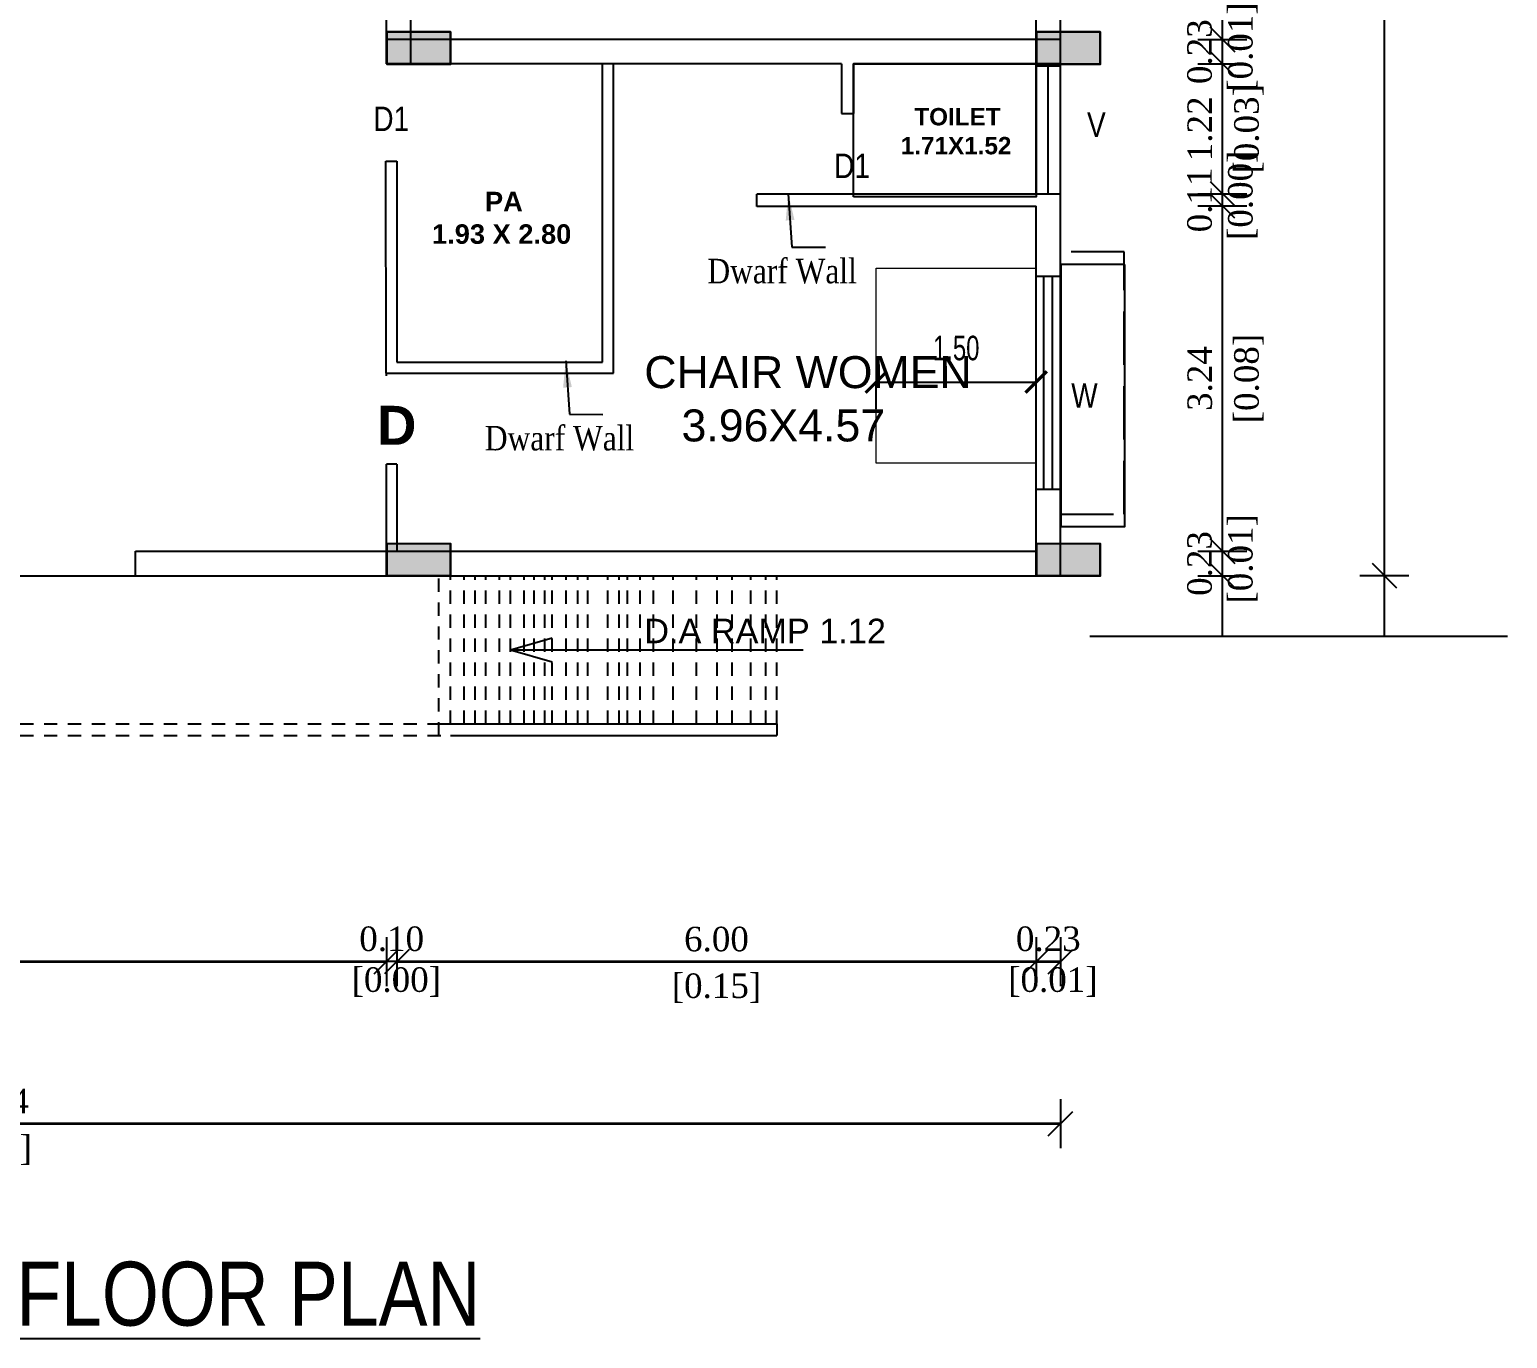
# Model space of a CAD drawing. Header units: metres. Extents: x 789 to 1127, y 8 to 183.
# Drawn here: x 871.38 to 885.25, y 50.15 to 62.43 of the extents above; entities that cross this region are included whole.
import ezdxf

# ---------------------------------------------------------------- set-up
doc = ezdxf.new("R2010")
doc.units = ezdxf.units.M
doc.header["$MEASUREMENT"] = 0
doc.header["$PDMODE"] = 96
doc.linetypes.add('CABLIN', pattern=[0.35, 0.25, -0.1])
doc.layers.add('BLK_1_FLR_0_BATH', color=205, linetype='Continuous', lineweight=0)
doc.layers.add('BLK_1_FLR_0_ROOM_1_LIGHT_VENTILATION_1', color=232, linetype='Continuous', lineweight=0)
for name, color, linetype in [('BLK_1_FLR_0_CHAJJA', 6, 'Continuous'), ('BLK_1_FLR_0_WATER_CLOSET', 60, 'Continuous'), ('BLK_1_FLR_1_BLT_UP_AREA', 26, 'Continuous'), ('C-ANNO-TABL', 10, 'Continuous'), ('ED', 30, 'Continuous'), ('T E X T', 7, 'Continuous'), ('text', 7, 'Continuous'), ('W A L L', 125, 'Continuous')]:
    doc.layers.add(name, color=color, linetype=linetype)
doc.styles.add('DIM 100', font='ARIALN.TTF', dxfattribs={"width": 0.85, "height": 0.23})
doc.styles.add('PDF Arial Bold', font='arialbd.ttf')
doc.styles.add('rs', font='arial.ttf', dxfattribs={"width": 0.85})
doc.styles.add('S', font='swiss.ttf')
doc.styles.get("Standard").update_dxf_attribs({"font": 'BOOKOS.TTF'})
doc.styles.add('swc', font='swissc.ttf', dxfattribs={"height": 250})
doc.dimstyles.new('GRID DIM 400', dxfattribs={"dimscale": 0, "dimtxt": 0.8, "dimasz": 0.2, "dimexe": 0, "dimexo": 0, "dimgap": 0.2, "dimtad": 0, "dimlfac": -0.1, "dimzin": 1, "dimdsep": 46, "dimtxsty": 'DIM 100', "dimblk": 'ARCHTICK', "dimcen": 0, "dimclrd": 256, "dimclre": 252, "dimclrt": 4, "dimazin": 0, "dimtfac": 1, "dimtix": 1, "dimtofl": 0, "dimtmove": 2, "dimatfit": 0, "dimfxl": 0, "dimtolj": 1, "dimtzin": 0, "dimarcsym": 0})
doc.dimstyles.new('METRIC', dxfattribs={"dimtxt": 0.45, "dimasz": 0.25, "dimexe": 0.15, "dimexo": 0.15, "dimgap": 0.15, "dimtad": 1, "dimzin": 0, "dimdsep": 46, "dimtxsty": 'S', "dimcen": 0, "dimclrd": 1, "dimclre": 1, "dimclrt": 5, "dimadec": 0, "dimazin": 2, "dimtfac": 1, "dimtix": 1, "dimtofl": 0, "dimtmove": 1, "dimatfit": 0, "dimfxl": 0, "dimtolj": 1, "dimtzin": 0, "dimarcsym": 0})
doc.dimstyles.new('STANDARD$0', dxfattribs={"dimtxt": 7, "dimasz": 3, "dimexe": 3, "dimexo": 1, "dimgap": 1.5, "dimtad": 1, "dimdec": 1, "dimzin": 1, "dimdsep": 46, "dimlunit": 4, "dimtxsty": 'Standard', "dimblk": 'OBLIQUE', "dimcen": 0.09375, "dimdle": 1, "dimclrd": 8, "dimclre": 8, "dimclrt": 7, "dimadec": 1, "dimazin": 0, "dimtfac": 1, "dimtdec": 1, "dimtix": 1, "dimtmove": 2, "dimatfit": 3, "dimldrblk": 'ARCHTICK', "dimfxl": 0, "dimfrac": 2, "dimtolj": 1, "dimtzin": 0, "dimarcsym": 0})

# ---------------------------------------------------------------- blocks, each defined once
blk = doc.blocks.new('_Oblique')
at = {"color": 0, "linetype": 'ByBlock', "lineweight": -2}
blk.add_line((-0.5, -0.5), (0.5, 0.5), dxfattribs=at)
blk = doc.blocks.new('*D181')
at = {"layer": 'Defpoints', "color": 0}
for p in [(874.728, 62.347), (866.019, 61.532), (874.728, 53.687)]:
    blk.add_point(p, dxfattribs=at)
at = {"layer": 'ED', "color": 0, "lineweight": -2}
for p, q in [((866.019, 53.917), (866.019, 53.457)), ((874.728, 53.917), (874.728, 53.457)), ((866.019, 53.687), (874.728, 53.687))]:
    blk.add_line(p, q, dxfattribs=at)
at = {"layer": 'ED', "color": 0, "lineweight": -2, "xscale": 0.23, "yscale": 0.23, "zscale": 0.23, "rotation": 180}
blk.add_blockref('_Oblique', (866.019, 53.687), dxfattribs=at)
at = {"layer": 'ED', "color": 0, "lineweight": -2, "xscale": 0.23, "yscale": 0.23, "zscale": 0.23}
blk.add_blockref('_Oblique', (874.728, 53.687), dxfattribs=at)
at = {"layer": 'ED', "color": 0, "char_height": 0.23, "attachment_point": 5}
for s, insert in [('\\A1;8.71', (870.374, 53.899)), ('\\A1;[0.22]', (870.374, 53.438))]:
    blk.add_mtext(s, dxfattribs=dict(at, insert=insert))
blk = doc.blocks.new('*D182')
at = {"layer": 'Defpoints', "color": 0}
for p in [(874.827, 61.525), (874.73, 61.303), (874.827, 53.687)]:
    blk.add_point(p, dxfattribs=at)
at = {"layer": 'ED', "color": 0, "lineweight": -2}
for p, q in [((874.73, 53.917), (874.73, 53.457)), ((874.827, 53.917), (874.827, 53.457))]:
    blk.add_line(p, q, dxfattribs=at)
at = {"layer": 'ED', "color": 0, "insert": (874.778, 53.687), "char_height": 0.23, "attachment_point": 5}
blk.add_mtext('\\A1;0.10\\P [0.00]', dxfattribs=at)
blk = doc.blocks.new('*D183')
at = {"layer": 'Defpoints', "color": 0}
for p in [(874.827, 61.525), (880.826, 61.303), (880.826, 53.687)]:
    blk.add_point(p, dxfattribs=at)
at = {"layer": 'ED', "color": 0, "lineweight": -2}
for p, q in [((874.827, 53.917), (874.827, 53.457)), ((880.826, 53.917), (880.826, 53.457)), ((874.827, 53.687), (880.826, 53.687))]:
    blk.add_line(p, q, dxfattribs=at)
at = {"layer": 'ED', "color": 0, "lineweight": -2, "xscale": 0.23, "yscale": 0.23, "zscale": 0.23, "rotation": 180}
blk.add_blockref('_Oblique', (874.827, 53.687), dxfattribs=at)
at = {"layer": 'ED', "color": 0, "lineweight": -2, "xscale": 0.23, "yscale": 0.23, "zscale": 0.23}
blk.add_blockref('_Oblique', (880.826, 53.687), dxfattribs=at)
at = {"layer": 'ED', "color": 0, "char_height": 0.23, "attachment_point": 5}
for s, insert in [('\\A1;6.00', (877.826, 53.897)), ('\\A1;[0.15]', (877.826, 53.438))]:
    blk.add_mtext(s, dxfattribs=dict(at, insert=insert))
blk = doc.blocks.new('*D184')
at = {"layer": 'Defpoints', "color": 0}
for p in [(880.826, 61.303), (881.054, 61.303), (881.054, 53.687)]:
    blk.add_point(p, dxfattribs=at)
at = {"layer": 'ED', "color": 0, "lineweight": -2}
for p, q in [((880.826, 53.917), (880.826, 53.457)), ((881.054, 53.917), (881.054, 53.457)), ((880.826, 53.687), (881.054, 53.687))]:
    blk.add_line(p, q, dxfattribs=at)
at = {"layer": 'ED', "color": 0, "lineweight": -2, "xscale": 0.23, "yscale": 0.23, "zscale": 0.23, "rotation": 180}
blk.add_blockref('_Oblique', (880.826, 53.687), dxfattribs=at)
at = {"layer": 'ED', "color": 0, "lineweight": -2, "xscale": 0.23, "yscale": 0.23, "zscale": 0.23}
blk.add_blockref('_Oblique', (881.054, 53.687), dxfattribs=at)
at = {"layer": 'ED', "color": 0, "insert": (880.94, 53.687), "char_height": 0.23, "attachment_point": 5}
blk.add_mtext('\\A1;0.23\\P [0.01]', dxfattribs=at)
blk = doc.blocks.new('*D185')
at = {"layer": 'Defpoints', "color": 0}
for p in [(860.912, 53.687), (881.054, 53.687), (881.054, 52.167)]:
    blk.add_point(p, dxfattribs=at)
at = {"layer": 'ED', "color": 0, "lineweight": -2}
for p, q in [((860.912, 52.397), (860.912, 51.937)), ((881.054, 52.397), (881.054, 51.937)), ((860.912, 52.167), (881.054, 52.167))]:
    blk.add_line(p, q, dxfattribs=at)
at = {"layer": 'ED', "color": 0, "lineweight": -2, "xscale": 0.23, "yscale": 0.23, "zscale": 0.23, "rotation": 180}
blk.add_blockref('_Oblique', (860.912, 52.167), dxfattribs=at)
at = {"layer": 'ED', "color": 0, "lineweight": -2, "xscale": 0.23, "yscale": 0.23, "zscale": 0.23}
blk.add_blockref('_Oblique', (881.054, 52.167), dxfattribs=at)
at = {"layer": 'ED', "color": 0, "char_height": 0.23, "attachment_point": 5}
for s, insert in [('\\A1;20.14', (870.983, 52.378)), ('\\A1;[0.51]', (870.983, 51.918))]:
    blk.add_mtext(s, dxfattribs=dict(at, insert=insert))
blk = doc.blocks.new('*D368')
at = {"layer": 'Defpoints', "color": 0}
for p in [(880.826, 57.538), (882.574, 57.538), (881.054, 57.308)]:
    blk.add_point(p, dxfattribs=at)
at = {"layer": 'ED', "color": 0, "lineweight": -2}
for p, q in [((882.344, 57.538), (882.804, 57.538)), ((882.574, 57.308), (882.574, 57.538)), ((882.344, 57.308), (882.804, 57.308))]:
    blk.add_line(p, q, dxfattribs=at)
at = {"layer": 'ED', "color": 0, "lineweight": -2, "xscale": 0.23, "yscale": 0.23, "zscale": 0.23}
for p, rotation in [((882.574, 57.538), 90), ((882.574, 57.308), 270)]:
    blk.add_blockref('_Oblique', p, dxfattribs=dict(at, rotation=rotation))
at = {"layer": 'ED', "color": 0, "insert": (882.574, 57.423), "char_height": 0.23, "attachment_point": 5, "rotation": 90}
blk.add_mtext('\\A1;0.23\\P [0.01]', dxfattribs=at)
blk = doc.blocks.new('*D369')
at = {"layer": 'Defpoints', "color": 0}
for p in [(880.826, 60.777), (882.574, 60.777), (880.826, 57.538)]:
    blk.add_point(p, dxfattribs=at)
at = {"layer": 'ED', "color": 0, "lineweight": -2}
for p, q in [((882.344, 60.777), (882.804, 60.777)), ((882.574, 57.538), (882.574, 60.777)), ((882.344, 57.538), (882.804, 57.538))]:
    blk.add_line(p, q, dxfattribs=at)
at = {"layer": 'ED', "color": 0, "lineweight": -2, "xscale": 0.23, "yscale": 0.23, "zscale": 0.23}
for p, rotation in [((882.574, 60.777), 90), ((882.574, 57.538), 270)]:
    blk.add_blockref('_Oblique', p, dxfattribs=dict(at, rotation=rotation))
at = {"layer": 'ED', "color": 0, "char_height": 0.23, "attachment_point": 5, "rotation": 90}
for s, insert in [('\\A1;[0.08]', (882.823, 59.158)), ('\\A1;3.24', (882.363, 59.158))]:
    blk.add_mtext(s, dxfattribs=dict(at, insert=insert))
blk = doc.blocks.new('*D370')
at = {"layer": 'Defpoints', "color": 0}
for p in [(880.826, 60.892), (882.574, 60.892), (880.826, 60.777)]:
    blk.add_point(p, dxfattribs=at)
at = {"layer": 'ED', "color": 0, "lineweight": -2}
for p, q in [((882.344, 60.892), (882.804, 60.892)), ((882.344, 60.777), (882.804, 60.777))]:
    blk.add_line(p, q, dxfattribs=at)
at = {"layer": 'ED', "color": 0, "insert": (882.574, 60.834), "char_height": 0.23, "attachment_point": 5, "rotation": 90}
blk.add_mtext('\\A1;0.11\\P [0.00]', dxfattribs=at)
blk = doc.blocks.new('*D371')
at = {"layer": 'Defpoints', "color": 0}
for p in [(881.054, 62.11), (882.574, 62.11), (880.826, 60.892)]:
    blk.add_point(p, dxfattribs=at)
at = {"layer": 'ED', "color": 0, "lineweight": -2}
for p, q in [((882.344, 62.11), (882.804, 62.11)), ((882.574, 60.892), (882.574, 62.11)), ((882.344, 60.892), (882.804, 60.892))]:
    blk.add_line(p, q, dxfattribs=at)
at = {"layer": 'ED', "color": 0, "lineweight": -2, "xscale": 0.23, "yscale": 0.23, "zscale": 0.23}
for p, rotation in [((882.574, 62.11), 90), ((882.574, 60.892), 270)]:
    blk.add_blockref('_Oblique', p, dxfattribs=dict(at, rotation=rotation))
at = {"layer": 'ED', "color": 0, "char_height": 0.23, "attachment_point": 5, "rotation": 90}
for s, insert in [('\\A1;[0.03]', (882.823, 61.501)), ('\\A1;1.22', (882.363, 61.501))]:
    blk.add_mtext(s, dxfattribs=dict(at, insert=insert))
blk = doc.blocks.new('*D196')
at = {"layer": 'Defpoints', "color": 0}
for p in [(881.054, 62.339), (882.574, 62.339), (881.054, 62.11)]:
    blk.add_point(p, dxfattribs=at)
at = {"layer": 'ED', "color": 0, "lineweight": -2}
for p, q in [((882.344, 62.339), (882.804, 62.339)), ((882.574, 62.11), (882.574, 62.339)), ((882.344, 62.11), (882.804, 62.11))]:
    blk.add_line(p, q, dxfattribs=at)
at = {"layer": 'ED', "color": 0, "lineweight": -2, "xscale": 0.23, "yscale": 0.23, "zscale": 0.23}
for p, rotation in [((882.574, 62.339), 90), ((882.574, 62.11), 270)]:
    blk.add_blockref('_Oblique', p, dxfattribs=dict(at, rotation=rotation))
at = {"layer": 'ED', "color": 0, "insert": (882.574, 62.225), "char_height": 0.23, "attachment_point": 5, "rotation": 90}
blk.add_mtext('\\A1;0.23\\P [0.01]', dxfattribs=at)
blk = doc.blocks.new('*D372')
at = {"layer": 'Defpoints', "color": 0}
for p in [(880.826, 66.187), (882.574, 66.187), (881.054, 62.339)]:
    blk.add_point(p, dxfattribs=at)
at = {"layer": 'ED', "color": 0, "lineweight": -2}
for p, q in [((882.344, 66.187), (882.804, 66.187)), ((882.574, 62.339), (882.574, 66.187)), ((882.344, 62.339), (882.804, 62.339))]:
    blk.add_line(p, q, dxfattribs=at)
at = {"layer": 'ED', "color": 0, "lineweight": -2, "xscale": 0.23, "yscale": 0.23, "zscale": 0.23}
for p, rotation in [((882.574, 66.187), 90), ((882.574, 62.339), 270)]:
    blk.add_blockref('_Oblique', p, dxfattribs=dict(at, rotation=rotation))
at = {"layer": 'ED', "color": 0, "char_height": 0.23, "attachment_point": 5, "rotation": 90}
for s, insert in [('\\A1;[0.10]', (882.823, 64.263)), ('\\A1;3.85', (882.363, 64.263))]:
    blk.add_mtext(s, dxfattribs=dict(at, insert=insert))
blk = doc.blocks.new('*D391')
at = {"layer": 'Defpoints', "color": 0}
for p in [(881.054, 110.65), (884.094, 110.65), (881.054, 57.31)]:
    blk.add_point(p, dxfattribs=at)
at = {"layer": 'ED', "color": 0, "lineweight": -2}
for p, q in [((883.864, 110.65), (884.324, 110.65)), ((884.094, 57.31), (884.094, 110.65)), ((883.864, 57.31), (884.324, 57.31))]:
    blk.add_line(p, q, dxfattribs=at)
at = {"layer": 'ED', "color": 0, "lineweight": -2, "xscale": 0.23, "yscale": 0.23, "zscale": 0.23}
for p, rotation in [((884.094, 110.65), 90), ((884.094, 57.31), 270)]:
    blk.add_blockref('_Oblique', p, dxfattribs=dict(at, rotation=rotation))
at = {"layer": 'ED', "color": 0, "char_height": 0.23, "attachment_point": 5, "rotation": 90}
for s, insert in [('\\A1;53.34', (883.883, 83.98)), ('\\A1;[1.35]', (884.343, 83.98))]:
    blk.add_mtext(s, dxfattribs=dict(at, insert=insert))
blk = doc.blocks.new('45')
at = {"layer": 'C-ANNO-TABL'}
h = blk.add_hatch(color=240, dxfattribs=at)
h.dxf.hatch_style = 1
h.paths.add_polyline_path([(11219.54, -3209.102), (11219.54, -3209.402), (11220.141, -3209.402), (11220.141, -3209.102)])
h = blk.add_hatch(color=240, dxfattribs=at)
h.dxf.hatch_style = 1
h.paths.add_polyline_path([(11225.636, -3209.102), (11225.636, -3209.402), (11226.237, -3209.402), (11226.237, -3209.102)])
h = blk.add_hatch(color=240, dxfattribs=at)
h.dxf.hatch_style = 1
h.paths.add_polyline_path([(11219.54, -3213.902), (11219.54, -3214.202), (11220.141, -3214.202), (11220.141, -3213.902)])
h = blk.add_hatch(color=240, dxfattribs=at)
h.dxf.hatch_style = 1
h.paths.add_polyline_path([(11225.636, -3213.902), (11225.636, -3214.202), (11226.237, -3214.202), (11226.237, -3213.902)])
at = {"layer": 'C-ANNO-TABL', "color": 240}
for points in [[(11219.54, -3209.102), (11219.54, -3209.402), (11220.141, -3209.402), (11220.141, -3209.102)], [(11225.636, -3209.102), (11225.636, -3209.402), (11226.237, -3209.402), (11226.237, -3209.102)], [(11219.54, -3213.902), (11219.54, -3214.202), (11220.141, -3214.202), (11220.141, -3213.902)], [(11225.636, -3213.902), (11225.636, -3214.202), (11226.237, -3214.202), (11226.237, -3213.902)]]:
    blk.add_lwpolyline(points, close=True, dxfattribs=at)
blk = doc.blocks.new('369')
at = {"layer": 'C-ANNO-TABL'}
h = blk.add_hatch(color=240, dxfattribs=at)
h.dxf.hatch_style = 1
h.paths.add_polyline_path([(11123.993, -3206.199), (11123.993, -3206.499), (11124.593, -3206.499), (11124.593, -3206.199)])
h = blk.add_hatch(color=240, dxfattribs=at)
h.dxf.hatch_style = 1
h.paths.add_polyline_path([(11130.089, -3206.199), (11130.089, -3206.499), (11130.689, -3206.499), (11130.689, -3206.199)])
h = blk.add_hatch(color=240, dxfattribs=at)
h.dxf.hatch_style = 1
h.paths.add_polyline_path([(11123.993, -3211), (11123.993, -3211.299), (11124.593, -3211.299), (11124.593, -3211)])
h = blk.add_hatch(color=240, dxfattribs=at)
h.dxf.hatch_style = 1
h.paths.add_polyline_path([(11130.089, -3211), (11130.089, -3211.299), (11130.689, -3211.299), (11130.689, -3211)])
at = {"layer": 'C-ANNO-TABL', "color": 240}
for points in [[(11123.993, -3206.199), (11123.993, -3206.499), (11124.593, -3206.499), (11124.593, -3206.199)], [(11130.089, -3206.199), (11130.089, -3206.499), (11130.689, -3206.499), (11130.689, -3206.199)], [(11123.993, -3211), (11123.993, -3211.299), (11124.593, -3211.299), (11124.593, -3211)], [(11130.089, -3211), (11130.089, -3211.299), (11130.689, -3211.299), (11130.689, -3211)]]:
    blk.add_lwpolyline(points, close=True, dxfattribs=at)
blk = doc.blocks.new('_ArchTick')
at = {"color": 0, "linetype": 'ByBlock', "const_width": 0.15}
blk.add_lwpolyline([(-0.5, -0.5), (0.5, 0.5)], dxfattribs=at)
blk = doc.blocks.new('*D242')
at = {"layer": 'BLK_1_FLR_0_ROOM_1_LIGHT_VENTILATION_1', "lineweight": -2}
for p, q in [((879.326, 58.875), (879.326, 59.125)), ((879.326, 59.125), (880.826, 59.125)), ((880.826, 58.875), (880.826, 59.125))]:
    blk.add_line(p, q, dxfattribs=at)
at = {"layer": 'Defpoints', "color": 0}
for p in [(880.826, 59.125), (879.326, 58.833), (880.826, 58.833)]:
    blk.add_point(p, dxfattribs=at)
at = {"layer": 'BLK_1_FLR_0_ROOM_1_LIGHT_VENTILATION_1', "lineweight": -2, "xscale": 0.2, "yscale": 0.2, "zscale": 0.2, "rotation": 180}
blk.add_blockref('_ArchTick', (879.326, 59.125), dxfattribs=at)
at = {"layer": 'BLK_1_FLR_0_ROOM_1_LIGHT_VENTILATION_1', "lineweight": -2, "xscale": 0.2, "yscale": 0.2, "zscale": 0.2}
blk.add_blockref('_ArchTick', (880.826, 59.125), dxfattribs=at)
at = {"layer": 'BLK_1_FLR_0_ROOM_1_LIGHT_VENTILATION_1', "insert": (880.076, 59.443), "char_height": 0.23, "attachment_point": 5, "style": 'DIM 100'}
blk.add_mtext('\\A1;1.50', dxfattribs=at)

msp = doc.modelspace()

# ---------------------------------------------------------------- hatches: boundary and pattern name
h = msp.add_hatch(color=240)
h.dxf.hatch_style = 1
h.paths.add_polyline_path([(874.72955, 62.41023), (874.72955, 62.11026), (875.33001, 62.11026), (875.33001, 62.41023)])
h = msp.add_hatch(color=240)
h.dxf.hatch_style = 1
h.paths.add_polyline_path([(880.82555, 62.41023), (880.82555, 62.11026), (881.42601, 62.11026), (881.42601, 62.41023)])
h = msp.add_hatch(color=240)
h.dxf.hatch_style = 1
h.paths.add_polyline_path([(874.72955, 57.60824), (874.72955, 57.30827), (875.33001, 57.30827), (875.33001, 57.60824)])
h = msp.add_hatch(color=240)
h.dxf.hatch_style = 1
h.paths.add_polyline_path([(880.82555, 57.60824), (880.82555, 57.30827), (881.42601, 57.30827), (881.42601, 57.60824)])

# ---------------------------------------------------------------- linework, layer by layer
at = {"layer": 'BLK_1_FLR_0_BATH'}
msp.add_lwpolyline([(880.82555, 60.86208), (880.82555, 62.11026), (879.11333, 62.11026), (879.11333, 60.86208)], close=True, dxfattribs=at)
at = {"layer": 'BLK_1_FLR_0_CHAJJA', "linetype": 'Continuous'}
msp.add_lwpolyline([(881.65714, 60.22865), (881.05719, 60.22865), (881.05719, 57.76865), (881.65714, 57.76865)], close=True, dxfattribs=at)
at = {"layer": 'BLK_1_FLR_0_ROOM_1_LIGHT_VENTILATION_1', "color": 3}
msp.add_lwpolyline([(880.82555, 60.19359), (880.82555, 58.36479), (879.32555, 58.36479), (879.32555, 60.19359)], close=True, dxfattribs=at)
at = {"layer": 'BLK_1_FLR_0_WATER_CLOSET'}
msp.add_lwpolyline([(879.11333, 60.86208), (879.11333, 62.11026), (880.82555, 62.11026), (880.82555, 60.86208)], close=True, dxfattribs=at)
at = {"layer": 'BLK_1_FLR_1_BLT_UP_AREA', "color": 26}
msp.add_lwpolyline([(881.05415, 57.30805), (881.05415, 110.65082), (860.91219, 110.65082), (860.91219, 57.30805)], close=True, dxfattribs=at)
at = {"layer": 'W A L L'}
for p, q in [((881.05415, 57.30966), (881.05415, 110.64966)), ((882.57415, 56.7409), (882.57415, 110.64966)), ((884.09415, 56.7409), (884.09415, 110.64966)), ((880.82555, 60.89171), (880.82555, 80.47347)), ((874.72955, 62.11026), (874.72955, 65.01206)), ((874.95815, 62.11026), (874.95815, 65.01679)), ((874.72955, 62.41023), (874.72955, 62.11026)), ((875.33001, 62.41023), (874.72955, 62.41023)), ((881.05415, 62.33886), (874.72955, 62.33886)), ((875.33001, 62.11026), (875.33001, 62.41023)), ((880.82555, 62.41023), (880.82555, 62.11026)), ((881.42601, 62.41023), (880.82555, 62.41023)), ((881.42601, 62.11026), (881.42601, 62.41023)), ((878.99841, 62.11026), (874.72955, 62.11026)), ((874.72955, 62.11026), (875.33001, 62.11026)), ((881.05415, 62.11026), (879.11333, 62.11026)), ((880.82555, 62.11026), (881.42601, 62.11026)), ((874.72664, 59.20888), (874.72359, 61.1969)), ((874.72359, 61.1969), (874.82702, 61.1969)), ((880.82555, 57.30966), (880.82555, 60.7768)), ((874.72648, 59.31626), (874.72955, 59.31626)), ((874.72664, 59.20888), (874.72664, 59.18348)), ((874.82702, 58.35349), (874.72795, 58.35334)), ((874.72955, 57.30966), (874.72795, 58.35334)), ((874.72955, 57.60824), (874.72955, 57.30827)), ((875.33001, 57.60824), (874.72955, 57.60824)), ((875.33001, 57.30827), (875.33001, 57.60824)), ((880.82555, 57.60824), (880.82555, 57.30827)), ((881.42601, 57.60824), (880.82555, 57.60824)), ((881.42601, 57.30827), (881.42601, 57.60824)), ((872.3729, 57.53827), (880.82555, 57.53827)), ((872.3729, 57.30827), (880.82555, 57.30827)), ((874.72955, 57.30827), (875.33001, 57.30827)), ((880.82555, 57.30827), (881.42601, 57.30827)), ((881.05415, 53.6874), (860.91219, 53.6874)), ((881.05415, 52.1674), (860.91219, 52.1674))]:
    msp.add_line(p, q, dxfattribs=at)
at = {"layer": 'W A L L', "lineweight": -3}
for p, q in [((876.75758, 59.31231), (876.75758, 62.11026)), ((876.861, 59.20888), (876.861, 62.11026)), ((878.99841, 62.11026), (878.99841, 61.64507)), ((879.11333, 62.11026), (879.11333, 61.64507)), ((878.99841, 61.64507), (879.11333, 61.64507)), ((874.82702, 61.1969), (874.82702, 59.31231)), ((878.2055, 60.89171), (880.82555, 60.89171)), ((878.2055, 60.77172), (878.2055, 60.88663)), ((878.2055, 60.7768), (880.82555, 60.7768)), ((874.82702, 59.31231), (876.75758, 59.31231)), ((874.72664, 59.20888), (876.861, 59.20888)), ((874.82702, 58.35349), (874.82702, 57.53113)), ((872.3729, 57.30827), (872.3729, 57.53827))]:
    msp.add_line(p, q, dxfattribs=at)
at = {"layer": 'W A L L', "lineweight": -2, "ltscale": 0.5}
for p, q in [((880.82555, 62.09171), (881.05304, 62.09171)), ((880.93929, 60.89171), (880.93929, 62.09171)), ((880.82555, 60.89171), (881.05304, 60.89171)), ((881.05304, 60.1169), (880.82555, 60.1169)), ((880.89929, 58.1169), (880.89929, 60.1169)), ((880.97929, 58.1169), (880.97929, 60.1169)), ((881.05304, 58.1169), (880.82555, 58.1169)), ((881.33062, 56.7409), (885.24885, 56.7409)), ((875.89263, 56.61327), (876.28401, 56.72513)), ((875.89263, 56.61327), (878.6384, 56.61327)), ((875.89263, 56.61327), (876.28401, 56.50141)), ((875.22001, 55.91827), (878.39294, 55.91827)), ((878.39294, 55.91827), (878.39294, 55.80827)), ((875.33001, 55.80827), (878.39294, 55.80827))]:
    msp.add_line(p, q, dxfattribs=at)
at = {"layer": 'W A L L', "linetype": 'CABLIN', "lineweight": -2, "ltscale": 2}
for p, q in [((881.65304, 60.3469), (881.05304, 60.3469)), ((881.65304, 60.1169), (881.65304, 60.3469)), ((881.65304, 57.8869), (881.65304, 60.1169)), ((881.05304, 57.8869), (881.65304, 57.8869))]:
    msp.add_line(p, q, dxfattribs=at)
at = {"layer": 'W A L L', "linetype": 'CABLIN', "lineweight": -2, "ltscale": 0.5}
for p, q in [((875.22001, 55.80827), (875.22001, 57.30827)), ((875.33001, 55.91827), (875.33001, 57.30827)), ((875.45778, 55.91827), (875.45778, 57.30827)), ((875.56001, 55.91827), (875.56001, 57.30827)), ((875.66281, 55.91827), (875.66281, 57.30827)), ((875.79001, 55.91827), (875.79001, 57.30827)), ((875.89263, 55.91827), (875.89263, 57.30827)), ((876.02001, 55.91827), (876.02001, 57.30827)), ((876.11629, 55.91827), (876.11629, 57.30827)), ((876.21569, 55.91827), (876.21569, 57.30827)), ((876.28401, 55.91827), (876.28401, 57.30827)), ((876.41449, 55.91827), (876.41449, 57.30827)), ((876.52629, 55.91827), (876.52629, 57.30827)), ((876.61951, 55.91827), (876.61951, 57.30827)), ((876.80647, 55.91827), (876.80647, 57.30827)), ((876.91149, 55.91827), (876.91149, 57.30827)), ((876.99222, 55.91827), (876.99222, 57.30827)), ((877.11024, 55.91827), (877.11024, 57.30827)), ((877.23449, 55.91827), (877.23449, 57.30827)), ((877.42089, 55.91827), (877.42089, 57.30827)), ((877.63832, 55.91827), (877.63832, 57.30827)), ((877.8309, 55.91827), (877.8309, 57.30827)), ((877.97377, 55.91827), (877.97377, 57.30827)), ((878.14772, 55.91827), (878.14772, 57.30827)), ((878.2906, 55.91827), (878.2906, 57.30827)), ((878.39294, 55.91827), (878.39294, 57.30827)), ((867.46515, 55.91827), (875.22001, 55.91827)), ((867.46515, 55.80827), (875.33001, 55.80827))]:
    msp.add_line(p, q, dxfattribs=at)

# ---------------------------------------------------------------- block references
at = {"lineweight": -3}
for name, p in [('45', (-10344.80784, 3271.51042)), ('369', (-10249.26034, 3268.60775))]:
    msp.add_blockref(name, p, dxfattribs=at)

# ---------------------------------------------------------------- texts
at = {"layer": 'T E X T', "lineweight": -2, "ltscale": 0.5, "char_height": 0.23, "attachment_point": 5, "style": 'swc'}
for s, insert in [('\\A1;D1', (874.77356, 61.59448)), ('\\A1;V ', (881.39123, 61.54027)), ('\\A1;D1', (879.09863, 61.15359))]:
    msp.add_mtext(s, dxfattribs=dict(at, insert=insert))
at = {"layer": 'T E X T', "attachment_point": 7, "style": 'PDF Arial Bold'}
for s, insert, char_height, width in [('  TOILET\\P1.71X1.52', (879.55612, 61.25937), 0.162947, 1.8048326), ('       PA\\P1.93 X 2.80', (875.15675, 60.41925), 0.1828762, 2.8518357), ('{\\fArial|b0|i0|c0|p34;CHAIR WOMEN\\P   3.96X4.57}', (877.14861, 58.5638), 0.3, 5.3252288), ('{\\fArial|b0|i0|c0|p34;D.A RAMP 1.12}', (877.14861, 56.67469), 0.23, 5.3252288)]:
    msp.add_mtext(s, dxfattribs=dict(at, insert=insert, char_height=char_height, width=width))
at = {"layer": 'T E X T', "char_height": 0.23, "attachment_point": 7, "rotation": 0.008072, "style": 'rs'}
for insert in [(877.74128, 60.04611), (875.65233, 58.4782)]:
    msp.add_mtext_dynamic_manual_height_columns('{\\fTimes New Roman|b0|i0|c0|p18;\\C7;Dwarf Wall}', width=3.3620272, gutter_width=1.25, heights=[0], dxfattribs=dict(at, insert=insert))
at = {"layer": 'T E X T', "linetype": 'CABLIN', "lineweight": -2, "ltscale": 2, "insert": (881.27917, 58.99895), "char_height": 0.23, "attachment_point": 5, "style": 'swc'}
msp.add_mtext('\\A1;W', dxfattribs=at)
at = {"layer": 'T E X T', "insert": (874.64115, 58.53631), "char_height": 0.36575, "attachment_point": 7, "style": 'PDF Arial Bold'}
msp.add_mtext('D', dxfattribs=at)
at = {"layer": 'text', "insert": (868.01106, 50.87233), "char_height": 0.6, "width": 708.0847091, "attachment_point": 1, "style": 'swc'}
msp.add_mtext('{\\LGROUND FLOOR PLAN}', dxfattribs=at)

# ---------------------------------------------------------------- dimensions: what is measured, and where the dimension line sits
at = {"layer": 'BLK_1_FLR_0_ROOM_1_LIGHT_VENTILATION_1', "color": 232}
dim = msp.add_linear_dim(base=(880.82555, 59.12532), p1=(879.32555, 58.83332), p2=(880.82555, 58.83332), dimstyle='GRID DIM 400', override={"dimscale": 1, "dimtxt": 0.23, "dimtad": 1, "dimtoh": 1, "dimclre": 256, "dimclrt": 256, "dimtmove": 0}, dxfattribs=at)
dim.commit()
dim.dimension.update_dxf_attribs({"geometry": '*D242', "text_midpoint": (880.07555, 59.44275)})
at = {"layer": 'ED'}
for base, p1, p2, picture, middle in [((884.09415, 110.64966), (881.05415, 57.30966), (881.05415, 110.64966), '*D391', (884.09415, 83.97966)), ((882.57415, 66.18696), (881.05415, 62.33886), (880.82555, 66.18696), '*D372', (882.57415, 64.26291)), ((882.57415, 62.11026), (880.82555, 60.89171), (881.05415, 62.11026), '*D371', (882.57415, 61.50099)), ((882.57415, 60.7768), (880.82555, 57.53827), (880.82555, 60.7768), '*D369', (882.57415, 59.15753))]:
    dim = msp.add_linear_dim(base=base, p1=p1, p2=p2, angle=270, dimstyle='STANDARD$0', override={"dimscale": 1, "dimtxt": 0.23, "dimasz": 0.23, "dimexe": 0.23, "dimexo": 0.23, "dimgap": 0.09, "dimdec": 2, "dimlunit": 2, "dimpost": '\\X', "dimsah": 0, "dimcen": 0.09, "dimdle": 0, "dimclrd": 0, "dimclre": 0, "dimclrt": 0, "dimtfac": 1, "dimtdec": 2, "dimtix": 0, "dimtofl": 0, "dimfxl": 0.23, "dimfxlon": 1, "dimfrac": 0}, dxfattribs=at)
    dim.commit()
    dim.dimension.update_dxf_attribs({"geometry": picture, "text_midpoint": middle})
for base, p1, p2, picture, middle in [((882.57415, 62.33886), (881.05415, 62.11026), (881.05415, 62.33886), '*D196', (882.57415, 62.22456)), ((882.57415, 60.89171), (880.82555, 60.7768), (880.82555, 60.89171), '*D370', (882.57415, 60.83426)), ((882.57415, 57.53827), (881.05415, 57.30827), (880.82555, 57.53827), '*D368', (882.57415, 57.42327))]:
    dim = msp.add_linear_dim(base=base, p1=p1, p2=p2, angle=270, dimstyle='STANDARD$0', override={"dimscale": 1, "dimtxt": 0.23, "dimasz": 0.23, "dimexe": 0.23, "dimexo": 0.23, "dimgap": 0.09, "dimdec": 2, "dimlunit": 2, "dimpost": '\\X', "dimsah": 0, "dimcen": 0.09, "dimdle": 0, "dimclrd": 0, "dimclre": 0, "dimclrt": 0, "dimtfac": 1, "dimtdec": 2, "dimtix": 0, "dimtofl": 0, "dimfxl": 0.23, "dimfxlon": 1, "dimfrac": 0}, dxfattribs=at)
    dim.commit()
    dim.dimension.update_dxf_attribs({"geometry": picture, "text_midpoint": middle, "dimtype": 160})
for base, p1, p2, picture, middle in [((874.72795, 53.6874), (866.01918, 61.532), (874.72795, 62.34708), '*D181', (870.37357, 53.6874)), ((880.82555, 53.6874), (874.82702, 61.52488), (880.82555, 61.3034), '*D183', (877.82629, 53.6874)), ((881.05415, 52.1674), (860.91219, 53.6874), (881.05415, 53.6874), '*D185', (870.98317, 52.1674))]:
    dim = msp.add_linear_dim(base=base, p1=p1, p2=p2, dimstyle='STANDARD$0', override={"dimscale": 1, "dimtxt": 0.23, "dimasz": 0.23, "dimexe": 0.23, "dimexo": 0.23, "dimgap": 0.09, "dimdec": 2, "dimlunit": 2, "dimpost": '\\X', "dimsah": 0, "dimcen": 0.09, "dimdle": 0, "dimclrd": 0, "dimclre": 0, "dimclrt": 0, "dimtfac": 1, "dimtdec": 2, "dimtix": 0, "dimtofl": 0, "dimfxl": 0.23, "dimfxlon": 1, "dimfrac": 0}, dxfattribs=at)
    dim.commit()
    dim.dimension.update_dxf_attribs({"geometry": picture, "text_midpoint": middle})
for base, p1, p2, picture, middle in [((874.82702, 53.6874), (874.72955, 61.3034), (874.82702, 61.52488), '*D182', (874.77829, 53.6874)), ((881.05415, 53.6874), (880.82555, 61.3034), (881.05415, 61.3034), '*D184', (880.93985, 53.6874))]:
    dim = msp.add_linear_dim(base=base, p1=p1, p2=p2, dimstyle='STANDARD$0', override={"dimscale": 1, "dimtxt": 0.23, "dimasz": 0.23, "dimexe": 0.23, "dimexo": 0.23, "dimgap": 0.09, "dimdec": 2, "dimlunit": 2, "dimpost": '\\X', "dimsah": 0, "dimcen": 0.09, "dimdle": 0, "dimclrd": 0, "dimclre": 0, "dimclrt": 0, "dimtfac": 1, "dimtdec": 2, "dimtix": 0, "dimtofl": 0, "dimfxl": 0.23, "dimfxlon": 1, "dimfrac": 0}, dxfattribs=at)
    dim.commit()
    dim.dimension.update_dxf_attribs({"geometry": picture, "text_midpoint": middle, "dimtype": 160})

# ---------------------------------------------------------------- leaders
at = {"lineweight": -2, "ltscale": 0.5}
for points in [[(878.49973, 60.89233), (878.53412, 60.3909), (878.84919, 60.38939)], [(876.41077, 59.32441), (876.44516, 58.82299), (876.76023, 58.82147)]]:
    msp.add_leader(points, dimstyle='METRIC', override={"dimgap": 0.15, "dimtad": 0, "dimfxl": 6}, dxfattribs=at)

doc.saveas('drawing.dxf')
